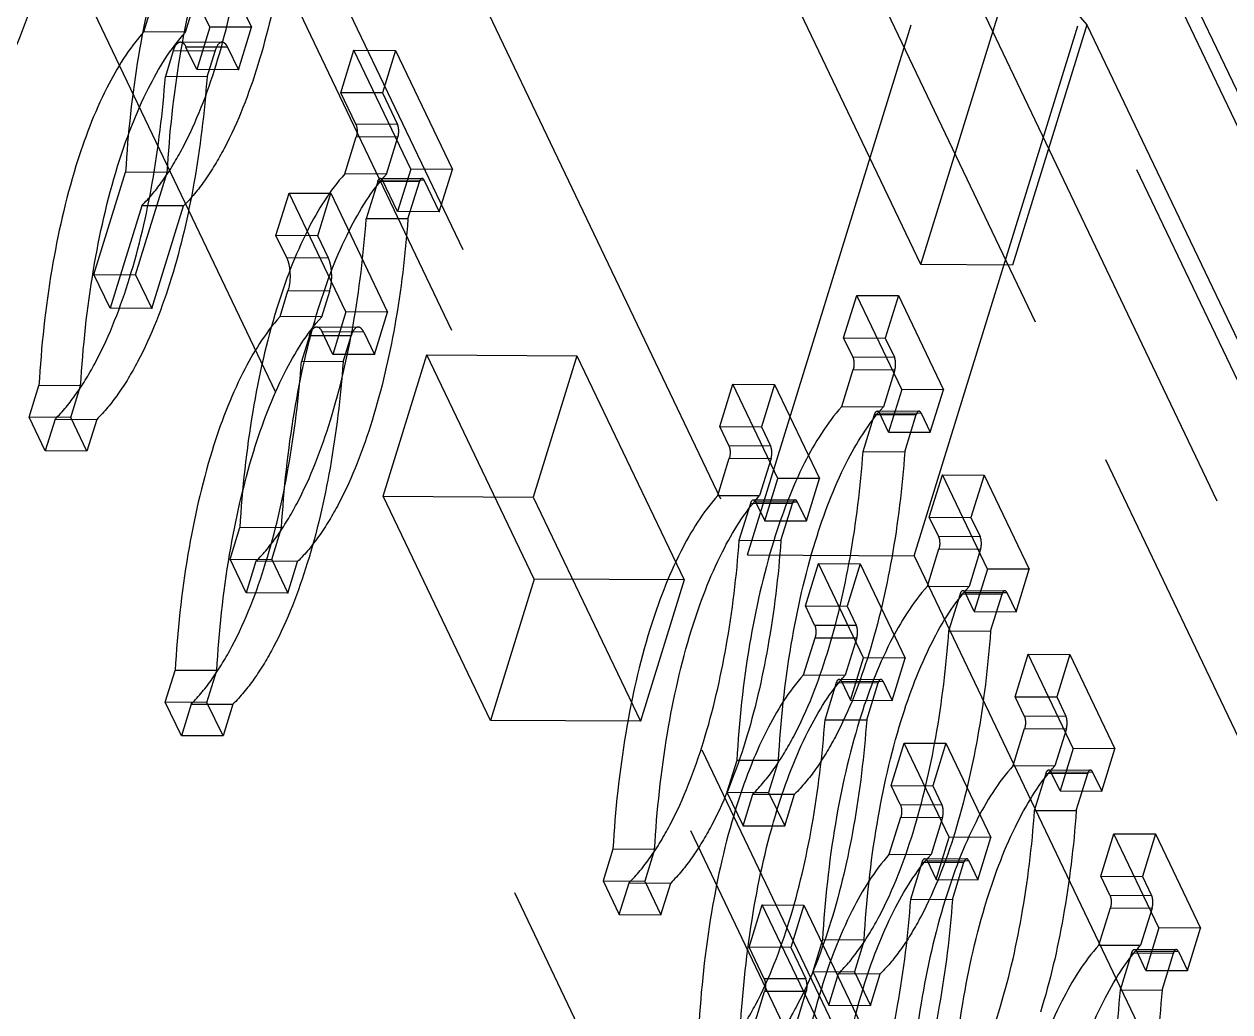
# Model space of a CAD drawing. Header units: millimetres. Extents: x 753 to 1632, y 352 to 973.
# Drawn here: x 1212.31 to 1218.99, y 800.68 to 806.15 of the extents above; entities that cross this region are included whole.
import ezdxf

# ---------------------------------------------------------------- set-up
doc = ezdxf.new("R2010")
doc.units = ezdxf.units.MM
doc.header["$LTSCALE"] = 30.734
doc.linetypes.add('HIDDEN', pattern=[0.2, 0.1, -0.1])
doc.layers.add('DEFAULT_2', color=8, linetype='HIDDEN')

msp = doc.modelspace()

# ---------------------------------------------------------------- linework, layer by layer
at = {"layer": 'DEFAULT_2', "color": 8, "linetype": 'HIDDEN'}
for p, q in [((1209.64409, 822.92325), (1220.09161, 801.04965)), ((1208.11587, 818.76908), (1218.86028, 796.27389)), ((1208.05251, 818.32318), (1218.3694, 796.72308)), ((1211.28681, 818.36782), (1221.28899, 797.4266)), ((1218.36924, 806.96987), (1221.12586, 801.19845)), ((1218.48467, 806.9197), (1221.24129, 801.14828)), ((1212.3757, 806.88515), (1217.92158, 795.27392)), ((1217.27679, 804.81989), (1216.30151, 806.86179)), ((1216.31545, 803.21121), (1217.45316, 806.89285)), ((1217.23917, 803.20572), (1218.37688, 806.88735)), ((1213.337, 806.13564), (1213.0223, 806.79452)), ((1213.25323, 806.79315), (1213.56793, 806.13427)), ((1219.79848, 802.57078), (1217.95777, 806.42461)), ((1217.95777, 806.42461), (1218.19635, 806.14852)), ((1214.84288, 806.29428), (1216.31545, 803.21121)), ((1212.97199, 806.10956), (1213.01618, 806.25257)), ((1213.20292, 806.10819), (1213.24711, 806.2512)), ((1217.27679, 804.81989), (1217.72461, 806.26904)), ((1213.20292, 806.10819), (1212.97199, 806.10956)), ((1213.337, 806.13564), (1213.26438, 805.90065)), ((1213.56793, 806.13427), (1213.337, 806.13564)), ((1213.49531, 805.89927), (1213.56793, 806.13427)), ((1218.19635, 806.14852), (1217.78484, 804.81686)), ((1218.19635, 806.14852), (1220.03706, 802.29469)), ((1213.17431, 806.05313), (1213.40524, 806.05175)), ((1213.13494, 806.00394), (1213.09075, 805.86093)), ((1213.36587, 806.00256), (1213.13494, 806.00394)), ((1213.26438, 805.90065), (1213.205, 806.02496)), ((1213.43593, 806.02359), (1213.205, 806.02496)), ((1213.32168, 805.85955), (1213.36587, 806.00256)), ((1213.43593, 806.02359), (1213.49531, 805.89927)), ((1214.06274, 805.77193), (1214.13536, 806.00693)), ((1214.45006, 805.34805), (1214.13536, 806.00693)), ((1214.13536, 806.00693), (1214.36629, 806.00556)), ((1214.36629, 806.00556), (1214.29367, 805.77056)), ((1214.36629, 806.00556), (1214.68099, 805.34668)), ((1213.49531, 805.89927), (1213.26438, 805.90065)), ((1213.32168, 805.85955), (1213.09075, 805.86093)), ((1214.14586, 805.59789), (1214.06274, 805.77193)), ((1214.29367, 805.77056), (1214.06274, 805.77193)), ((1214.29367, 805.77056), (1214.37679, 805.59652)), ((1214.37679, 805.59652), (1214.14586, 805.59789)), ((1214.08505, 805.32197), (1214.14861, 805.52764)), ((1214.37954, 805.52627), (1214.14861, 805.52764)), ((1214.31598, 805.3206), (1214.37954, 805.52627)), ((1212.69526, 804.76458), (1212.87058, 805.33191)), ((1213.10151, 805.33054), (1212.87058, 805.33191)), ((1212.92619, 804.7632), (1213.10151, 805.33054)), ((1214.31598, 805.3206), (1214.08505, 805.32197)), ((1214.2825, 805.29793), (1214.51343, 805.29656)), ((1214.45006, 805.34805), (1214.37744, 805.11305)), ((1214.68099, 805.34668), (1214.45006, 805.34805)), ((1214.60837, 805.11168), (1214.68099, 805.34668)), ((1214.26736, 805.27901), (1214.2038, 805.07333)), ((1214.49829, 805.27764), (1214.26736, 805.27901)), ((1214.37744, 805.11305), (1214.29431, 805.2871)), ((1214.52524, 805.28572), (1214.29431, 805.2871)), ((1214.43473, 805.07196), (1214.49829, 805.27764)), ((1214.52524, 805.28572), (1214.60837, 805.11168)), ((1213.70378, 804.9807), (1213.7764, 805.2157)), ((1214.0911, 804.55682), (1213.7764, 805.2157)), ((1213.7764, 805.2157), (1214.00733, 805.21432)), ((1213.93471, 804.97933), (1214.00733, 805.21432)), ((1214.00733, 805.21432), (1214.32203, 804.55544)), ((1212.95964, 805.14544), (1212.78432, 804.5781)), ((1213.19057, 805.14406), (1212.95964, 805.14544)), ((1213.01525, 804.57673), (1213.19057, 805.14406)), ((1214.60837, 805.11168), (1214.37744, 805.11305)), ((1214.43473, 805.07196), (1214.2038, 805.07333)), ((1213.76315, 804.85638), (1213.70378, 804.9807)), ((1213.93471, 804.97933), (1213.70378, 804.9807)), ((1213.99408, 804.85501), (1213.93471, 804.97933)), ((1213.99408, 804.85501), (1213.76315, 804.85638)), ((1212.78432, 804.5781), (1212.69526, 804.76458)), ((1212.69526, 804.76458), (1212.92619, 804.7632)), ((1212.92619, 804.7632), (1213.01525, 804.57673)), ((1217.78484, 804.81686), (1217.27679, 804.81989)), ((1219.62555, 800.96303), (1217.78484, 804.81686)), ((1213.72609, 804.53073), (1213.77028, 804.67374)), ((1214.00121, 804.67237), (1213.77028, 804.67374)), ((1213.95702, 804.52936), (1214.00121, 804.67237)), ((1216.84853, 804.41345), (1216.92115, 804.64845)), ((1217.17054, 804.12632), (1216.92115, 804.64845)), ((1216.92115, 804.64845), (1217.15208, 804.64708)), ((1217.15208, 804.64708), (1217.07946, 804.41208)), ((1217.15208, 804.64708), (1217.40147, 804.12495)), ((1213.01525, 804.57673), (1212.78432, 804.5781)), ((1214.0911, 804.55682), (1214.01848, 804.32182)), ((1214.32203, 804.55544), (1214.0911, 804.55682)), ((1214.24941, 804.32044), (1214.32203, 804.55544)), ((1213.95702, 804.52936), (1213.72609, 804.53073)), ((1213.88904, 804.42511), (1213.84484, 804.2821)), ((1214.11997, 804.42374), (1213.88904, 804.42511)), ((1213.9284, 804.4743), (1214.15934, 804.47293)), ((1214.01848, 804.32182), (1213.9591, 804.44614)), ((1214.19003, 804.44476), (1213.9591, 804.44614)), ((1214.07577, 804.28073), (1214.11997, 804.42374)), ((1214.19003, 804.44476), (1214.24941, 804.32044)), ((1216.899, 804.30778), (1216.84853, 804.41345)), ((1216.84853, 804.41345), (1217.07946, 804.41208)), ((1217.07946, 804.41208), (1217.12993, 804.30641)), ((1214.24941, 804.32044), (1214.01848, 804.32182)), ((1214.29775, 803.53598), (1214.53981, 804.31931)), ((1215.13359, 803.07614), (1214.53981, 804.31931)), ((1214.53981, 804.31931), (1215.37116, 804.31437)), ((1215.37116, 804.31437), (1215.12909, 803.53104)), ((1215.37116, 804.31437), (1215.96494, 803.07119)), ((1216.899, 804.30778), (1217.12993, 804.30641)), ((1214.07577, 804.28073), (1213.84484, 804.2821)), ((1216.83819, 804.03186), (1216.90175, 804.23754)), ((1216.90175, 804.23754), (1217.13268, 804.23616)), ((1217.13268, 804.23616), (1217.06912, 804.03049)), ((1216.16232, 803.92168), (1216.23494, 804.15668)), ((1216.48433, 803.63455), (1216.23494, 804.15668)), ((1216.23494, 804.15668), (1216.46587, 804.1553)), ((1216.46587, 804.1553), (1216.39325, 803.92031)), ((1216.46587, 804.1553), (1216.71526, 803.63317)), ((1212.3363, 803.97334), (1212.39058, 804.14902)), ((1212.62151, 804.14764), (1212.39058, 804.14902)), ((1212.56723, 803.97197), (1212.62151, 804.14764)), ((1217.17054, 804.12632), (1217.09792, 803.89132)), ((1217.40147, 804.12495), (1217.17054, 804.12632)), ((1217.32885, 803.88995), (1217.40147, 804.12495)), ((1216.83819, 804.03186), (1217.06912, 804.03049)), ((1212.42536, 803.78687), (1212.3363, 803.97334)), ((1212.56723, 803.97197), (1212.3363, 803.97334)), ((1212.47965, 803.96254), (1212.42536, 803.78687)), ((1212.47965, 803.96254), (1212.71058, 803.96117)), ((1212.65629, 803.78549), (1212.56723, 803.97197)), ((1212.71058, 803.96117), (1212.65629, 803.78549)), ((1216.95694, 803.78323), (1217.0205, 803.9889)), ((1217.0205, 803.9889), (1217.25143, 803.98753)), ((1217.03564, 804.00782), (1217.26657, 804.00645)), ((1217.04745, 803.99699), (1217.27838, 803.99562)), ((1217.09792, 803.89132), (1217.04745, 803.99699)), ((1217.18787, 803.78186), (1217.25143, 803.98753)), ((1217.27838, 803.99562), (1217.32885, 803.88995)), ((1216.21279, 803.81601), (1216.16232, 803.92168)), ((1216.16232, 803.92168), (1216.39325, 803.92031)), ((1216.39325, 803.92031), (1216.44372, 803.81464)), ((1217.09792, 803.89132), (1217.32885, 803.88995)), ((1212.65629, 803.78549), (1212.42536, 803.78687)), ((1216.21279, 803.81601), (1216.44372, 803.81464)), ((1216.95694, 803.78323), (1217.18787, 803.78186)), ((1216.15198, 803.54009), (1216.21553, 803.74576)), ((1216.21553, 803.74576), (1216.44647, 803.74439)), ((1216.44647, 803.74439), (1216.38291, 803.53872)), ((1216.41171, 803.39955), (1216.48433, 803.63455)), ((1216.71526, 803.63317), (1216.48433, 803.63455)), ((1216.64264, 803.39817), (1216.71526, 803.63317)), ((1217.32356, 803.41892), (1217.39617, 803.65391)), ((1217.39617, 803.65391), (1217.62711, 803.65254)), ((1217.64556, 803.13178), (1217.39617, 803.65391)), ((1217.62711, 803.65254), (1217.55449, 803.41754)), ((1217.62711, 803.65254), (1217.87649, 803.13041)), ((1214.89152, 802.29281), (1214.29775, 803.53598)), ((1214.29775, 803.53598), (1215.12909, 803.53104)), ((1215.12909, 803.53104), (1215.72287, 802.28787)), ((1216.15198, 803.54009), (1216.38291, 803.53872)), ((1216.27073, 803.29145), (1216.33429, 803.49713)), ((1216.33429, 803.49713), (1216.56522, 803.49576)), ((1216.34943, 803.51605), (1216.58036, 803.51468)), ((1216.36124, 803.50522), (1216.41171, 803.39955)), ((1216.36124, 803.50522), (1216.59217, 803.50384)), ((1216.50166, 803.29008), (1216.56522, 803.49576)), ((1216.59217, 803.50384), (1216.64264, 803.39817)), ((1213.44935, 803.18575), (1213.50364, 803.36142)), ((1213.73457, 803.36005), (1213.50364, 803.36142)), ((1213.68028, 803.18438), (1213.73457, 803.36005)), ((1216.41171, 803.39955), (1216.64264, 803.39817)), ((1217.32356, 803.41892), (1217.55449, 803.41754)), ((1217.37403, 803.31325), (1217.32356, 803.41892)), ((1217.55449, 803.41754), (1217.60496, 803.31187)), ((1216.27073, 803.29145), (1216.50166, 803.29008)), ((1217.37403, 803.31325), (1217.60496, 803.31187)), ((1217.31321, 803.03733), (1217.37677, 803.243)), ((1217.37677, 803.243), (1217.6077, 803.24163)), ((1217.6077, 803.24163), (1217.54414, 803.03595)), ((1213.53842, 802.99927), (1213.44935, 803.18575)), ((1213.44935, 803.18575), (1213.68028, 803.18438)), ((1213.59271, 803.17495), (1213.53842, 802.99927)), ((1213.82364, 803.17357), (1213.59271, 803.17495)), ((1213.68028, 803.18438), (1213.76935, 802.9979)), ((1213.76935, 802.9979), (1213.82364, 803.17357)), ((1216.31545, 803.21121), (1217.23917, 803.20572)), ((1216.63734, 802.92714), (1216.70996, 803.16214)), ((1216.95935, 802.64001), (1216.70996, 803.16214)), ((1216.70996, 803.16214), (1216.9409, 803.16077)), ((1216.9409, 803.16077), (1216.86828, 802.92577)), ((1216.9409, 803.16077), (1217.19028, 802.63863)), ((1217.23917, 803.20572), (1219.99578, 797.43429)), ((1217.64556, 803.13178), (1217.57294, 802.89678)), ((1217.87649, 803.13041), (1217.64556, 803.13178)), ((1217.80387, 802.89541), (1217.87649, 803.13041)), ((1215.13359, 803.07614), (1214.89152, 802.29281)), ((1215.96494, 803.07119), (1215.13359, 803.07614)), ((1215.96494, 803.07119), (1215.72287, 802.28787)), ((1217.31321, 803.03733), (1217.54414, 803.03595)), ((1213.76935, 802.9979), (1213.53842, 802.99927)), ((1217.43196, 802.78869), (1217.49552, 802.99437)), ((1217.49552, 802.99437), (1217.72645, 802.99299)), ((1217.51066, 803.01329), (1217.74159, 803.01191)), ((1217.52247, 803.00245), (1217.7534, 803.00108)), ((1217.57294, 802.89678), (1217.52247, 803.00245)), ((1217.66289, 802.78732), (1217.72645, 802.99299)), ((1217.7534, 803.00108), (1217.80387, 802.89541)), ((1216.68782, 802.82147), (1216.63734, 802.92714)), ((1216.63734, 802.92714), (1216.86828, 802.92577)), ((1216.86828, 802.92577), (1216.91875, 802.8201)), ((1217.57294, 802.89678), (1217.80387, 802.89541)), ((1216.68782, 802.82147), (1216.91875, 802.8201)), ((1217.43196, 802.78869), (1217.66289, 802.78732)), ((1216.627, 802.54555), (1216.69056, 802.75123)), ((1216.69056, 802.75123), (1216.92149, 802.74985)), ((1216.92149, 802.74985), (1216.85793, 802.54418)), ((1216.88673, 802.40501), (1216.95935, 802.64001)), ((1217.19028, 802.63863), (1216.95935, 802.64001)), ((1217.11766, 802.40364), (1217.19028, 802.63863)), ((1217.79858, 802.42438), (1217.8712, 802.65938)), ((1217.8712, 802.65938), (1218.10213, 802.658)), ((1218.12058, 802.13725), (1217.8712, 802.65938)), ((1218.10213, 802.658), (1218.02951, 802.42301)), ((1218.10213, 802.658), (1218.35151, 802.13587)), ((1213.09039, 802.39452), (1213.14468, 802.57019)), ((1213.37561, 802.56881), (1213.14468, 802.57019)), ((1213.32133, 802.39314), (1213.37561, 802.56881)), ((1216.627, 802.54555), (1216.85793, 802.54418)), ((1216.74575, 802.29692), (1216.80931, 802.50259)), ((1216.80931, 802.50259), (1217.04024, 802.50122)), ((1216.82445, 802.52151), (1217.05538, 802.52014)), ((1216.83626, 802.51068), (1216.88673, 802.40501)), ((1216.83626, 802.51068), (1217.06719, 802.50931)), ((1216.97668, 802.29554), (1217.04024, 802.50122)), ((1217.06719, 802.50931), (1217.11766, 802.40364)), ((1217.79858, 802.42438), (1218.02951, 802.42301)), ((1217.84905, 802.31871), (1217.79858, 802.42438)), ((1218.02951, 802.42301), (1218.07998, 802.31734)), ((1213.17946, 802.20804), (1213.09039, 802.39452)), ((1213.32133, 802.39314), (1213.09039, 802.39452)), ((1213.23375, 802.38371), (1213.17946, 802.20804)), ((1213.23375, 802.38371), (1213.46468, 802.38234)), ((1213.41039, 802.20667), (1213.32133, 802.39314)), ((1213.46468, 802.38234), (1213.41039, 802.20667)), ((1216.88673, 802.40501), (1217.11766, 802.40364)), ((1215.72287, 802.28787), (1214.89152, 802.29281)), ((1216.74575, 802.29692), (1216.97668, 802.29554)), ((1217.84905, 802.31871), (1218.07998, 802.31734)), ((1217.78823, 802.04279), (1217.85179, 802.24846)), ((1217.85179, 802.24846), (1218.08272, 802.24709)), ((1218.08272, 802.24709), (1218.01916, 802.04142)), ((1213.41039, 802.20667), (1213.17946, 802.20804)), ((1217.11237, 801.9326), (1217.18499, 802.1676)), ((1217.43437, 801.64547), (1217.18499, 802.1676)), ((1217.18499, 802.1676), (1217.41592, 802.16623)), ((1217.41592, 802.16623), (1217.3433, 801.93123)), ((1217.41592, 802.16623), (1217.6653, 801.6441)), ((1218.12058, 802.13725), (1218.04796, 801.90225)), ((1218.35151, 802.13587), (1218.12058, 802.13725)), ((1218.27889, 801.90087), (1218.35151, 802.13587)), ((1216.25678, 802.07132), (1216.20249, 801.89564)), ((1216.48771, 802.06994), (1216.25678, 802.07132)), ((1216.48771, 802.06994), (1216.43342, 801.89427)), ((1217.78823, 802.04279), (1218.01916, 802.04142)), ((1217.98569, 802.01875), (1218.21662, 802.01738)), ((1217.90699, 801.79415), (1217.97055, 801.99983)), ((1217.97055, 801.99983), (1218.20148, 801.99846)), ((1217.99749, 802.00792), (1218.22842, 802.00654)), ((1218.04796, 801.90225), (1217.99749, 802.00792)), ((1218.13792, 801.79278), (1218.20148, 801.99846)), ((1218.22842, 802.00654), (1218.27889, 801.90087)), ((1216.20249, 801.89564), (1216.29156, 801.70917)), ((1216.20249, 801.89564), (1216.43342, 801.89427)), ((1216.29156, 801.70917), (1216.34585, 801.88484)), ((1216.34585, 801.88484), (1216.57678, 801.88347)), ((1216.43342, 801.89427), (1216.52249, 801.7078)), ((1216.52249, 801.7078), (1216.57678, 801.88347)), ((1217.16284, 801.82694), (1217.11237, 801.9326)), ((1217.11237, 801.9326), (1217.3433, 801.93123)), ((1217.3433, 801.93123), (1217.39377, 801.82556)), ((1218.04796, 801.90225), (1218.27889, 801.90087)), ((1217.16284, 801.82694), (1217.39377, 801.82556)), ((1217.10202, 801.55101), (1217.16558, 801.75669)), ((1217.16558, 801.75669), (1217.39651, 801.75532)), ((1217.39651, 801.75532), (1217.33295, 801.54964)), ((1217.90699, 801.79415), (1218.13792, 801.79278)), ((1216.29156, 801.70917), (1216.52249, 801.7078)), ((1217.36175, 801.41047), (1217.43437, 801.64547)), ((1217.6653, 801.6441), (1217.43437, 801.64547)), ((1217.59268, 801.4091), (1217.6653, 801.6441)), ((1218.2736, 801.42984), (1218.34622, 801.66484)), ((1218.34622, 801.66484), (1218.57715, 801.66347)), ((1218.59561, 801.14271), (1218.34622, 801.66484)), ((1218.57715, 801.66347), (1218.50453, 801.42847)), ((1218.57715, 801.66347), (1218.82654, 801.14133)), ((1215.57057, 801.57954), (1215.51628, 801.40387)), ((1215.8015, 801.57817), (1215.57057, 801.57954)), ((1215.8015, 801.57817), (1215.74721, 801.4025)), ((1217.10202, 801.55101), (1217.33295, 801.54964)), ((1217.22078, 801.30238), (1217.28433, 801.50806)), ((1217.28433, 801.50806), (1217.51527, 801.50668)), ((1217.29948, 801.52698), (1217.53041, 801.5256)), ((1217.31128, 801.51614), (1217.36175, 801.41047)), ((1217.31128, 801.51614), (1217.54221, 801.51477)), ((1217.45171, 801.30101), (1217.51527, 801.50668)), ((1217.54221, 801.51477), (1217.59268, 801.4091)), ((1218.2736, 801.42984), (1218.50453, 801.42847)), ((1218.32407, 801.32417), (1218.2736, 801.42984)), ((1218.50453, 801.42847), (1218.555, 801.3228)), ((1215.51628, 801.40387), (1215.60535, 801.21739)), ((1215.51628, 801.40387), (1215.74721, 801.4025)), ((1215.60535, 801.21739), (1215.65964, 801.39307)), ((1215.65964, 801.39307), (1215.89057, 801.39169)), ((1215.74721, 801.4025), (1215.83628, 801.21602)), ((1215.83628, 801.21602), (1215.89057, 801.39169)), ((1217.36175, 801.41047), (1217.59268, 801.4091)), ((1217.22078, 801.30238), (1217.45171, 801.30101)), ((1218.32407, 801.32417), (1218.555, 801.3228)), ((1215.60535, 801.21739), (1215.83628, 801.21602)), ((1216.32503, 801.03545), (1216.39765, 801.27045)), ((1216.71235, 800.61157), (1216.39765, 801.27045)), ((1216.39765, 801.27045), (1216.62858, 801.26907)), ((1216.62858, 801.26907), (1216.55596, 801.03408)), ((1216.62858, 801.26907), (1216.94328, 800.61019)), ((1218.26325, 801.04825), (1218.32681, 801.25393)), ((1218.32681, 801.25393), (1218.55774, 801.25255)), ((1218.55774, 801.25255), (1218.49418, 801.04688)), ((1218.59561, 801.14271), (1218.52299, 800.90771)), ((1218.82654, 801.14133), (1218.59561, 801.14271)), ((1218.75392, 800.90634), (1218.82654, 801.14133)), ((1216.40816, 800.86141), (1216.32503, 801.03545)), ((1216.55596, 801.03408), (1216.32503, 801.03545)), ((1216.55596, 801.03408), (1216.63909, 800.86003)), ((1216.7318, 801.07678), (1216.67752, 800.90111)), ((1216.96273, 801.07541), (1216.7318, 801.07678)), ((1216.96273, 801.07541), (1216.90845, 800.89973)), ((1218.26325, 801.04825), (1218.49418, 801.04688)), ((1218.46071, 801.02421), (1218.69164, 801.02284)), ((1218.38201, 800.79962), (1218.44557, 801.00529)), ((1218.44557, 801.00529), (1218.6765, 801.00392)), ((1218.47252, 801.01338), (1218.70345, 801.01201)), ((1218.52299, 800.90771), (1218.47252, 801.01338)), ((1218.61294, 800.79824), (1218.6765, 801.00392)), ((1218.70345, 801.01201), (1218.75392, 800.90634)), ((1216.67752, 800.90111), (1216.76658, 800.71463)), ((1216.67752, 800.90111), (1216.90845, 800.89973)), ((1216.76658, 800.71463), (1216.82087, 800.8903)), ((1216.82087, 800.8903), (1217.0518, 800.88893)), ((1216.90845, 800.89973), (1216.99751, 800.71326)), ((1216.99751, 800.71326), (1217.0518, 800.88893)), ((1218.52299, 800.90771), (1218.75392, 800.90634)), ((1216.63909, 800.86003), (1216.40816, 800.86141)), ((1216.34734, 800.58549), (1216.4109, 800.79116)), ((1216.64183, 800.78979), (1216.4109, 800.79116)), ((1216.57827, 800.58411), (1216.64183, 800.78979)), ((1218.38201, 800.79962), (1218.61294, 800.79824)), ((1216.76658, 800.71463), (1216.99751, 800.71326))]:
    msp.add_line(p, q, dxfattribs=at)
for points, start_tangent, end_tangent in [([(1213.37237, 805.9272), (1213.49799, 806.45423), (1213.57074, 807.04383)], (0.2952474, 0.9554208), (0.072938, 0.9973365)), ([(1213.80167, 807.04245), (1213.72892, 806.45285), (1213.6033, 805.92583)], (-0.072938, -0.9973365), (-0.2952474, -0.9554208)), ([(1213.07548, 806.54879), (1212.94181, 805.97529), (1212.87058, 805.33191)], (-0.2952474, -0.9554208), (-0.0571063, -0.9983681)), ([(1213.10151, 805.33054), (1213.17274, 805.97392), (1213.30641, 806.54741)], (0.0571063, 0.9983681), (0.2952474, 0.9554208)), ([(1212.36921, 806.32176), (1212.18265, 805.85901), (1212.07354, 805.67984), (1211.95648, 805.53999)], (-0.2952474, -0.9554208), (-0.7102672, -0.7039322)), ([(1212.97199, 806.10956), (1212.76633, 805.79824), (1212.59549, 805.36589)], (-0.6682876, -0.743903), (-0.2952474, -0.9554208)), ([(1212.82642, 805.36452), (1212.99726, 805.79687), (1213.20292, 806.10819)], (0.2952474, 0.9554208), (0.6682876, 0.743903)), ([(1213.13494, 806.00394), (1213.1525, 806.04023), (1213.17426, 806.05312)], (0.2952474, 0.9554208), (0.9999929, -0.0037735)), ([(1213.17426, 806.05312), (1213.18254, 806.05128), (1213.205, 806.02496)], (0.9999929, -0.0037735), (0.4309932, -0.9023552)), ([(1213.40519, 806.05175), (1213.38343, 806.03886), (1213.36587, 806.00256)], (-0.9999929, 0.0037735), (-0.2952474, -0.9554208)), ([(1213.43593, 806.02359), (1213.42908, 806.03559), (1213.40519, 806.05175)], (-0.4309932, 0.9023552), (-0.9999929, 0.0037735)), ([(1212.95964, 805.14544), (1213.0767, 805.28529), (1213.18581, 805.46445), (1213.37237, 805.9272)], (0.7102672, 0.7039322), (0.2952474, 0.9554208)), ([(1213.6033, 805.92583), (1213.41674, 805.46308), (1213.30763, 805.28391), (1213.19057, 805.14406)], (-0.2952474, -0.9554208), (-0.7102672, -0.7039322)), ([(1212.89237, 804.7443), (1213.018, 805.27133), (1213.09075, 805.86093)], (0.2952474, 0.9554208), (0.072938, 0.9973365)), ([(1213.32168, 805.85955), (1213.24893, 805.26996), (1213.1233, 804.74293)], (-0.072938, -0.9973365), (-0.2952474, -0.9554208)), ([(1214.14586, 805.59789), (1214.15282, 805.56444), (1214.14861, 805.52764)], (0.4309932, -0.9023552), (-0.2952474, -0.9554208)), ([(1214.37954, 805.52627), (1214.38375, 805.56307), (1214.37679, 805.59652)], (0.2952474, 0.9554208), (-0.4309932, 0.9023552)), ([(1212.59549, 805.36589), (1212.46182, 804.79239), (1212.39058, 804.14902)], (-0.2952474, -0.9554208), (-0.0571063, -0.9983681)), ([(1212.62151, 804.14764), (1212.69275, 804.79102), (1212.82642, 805.36452)], (0.0571063, 0.9983681), (0.2952474, 0.9554208)), ([(1214.08505, 805.32197), (1213.87939, 805.01065), (1213.70854, 804.5783)], (-0.6682876, -0.743903), (-0.2952474, -0.9554208)), ([(1213.93947, 804.57692), (1214.11032, 805.00927), (1214.31598, 805.3206)], (0.2952474, 0.9554208), (0.6682876, 0.743903)), ([(1214.26736, 805.27901), (1214.27044, 805.28695), (1214.28254, 805.29793)], (0.2952474, 0.9554208), (0.9999345, -0.0114455)), ([(1214.28254, 805.29793), (1214.28571, 805.2972), (1214.29431, 805.2871)], (0.9999345, -0.0114455), (0.4309932, -0.9023552)), ([(1214.51347, 805.29656), (1214.50917, 805.29534), (1214.49829, 805.27764)], (-0.9999341, 0.0114774), (-0.2952474, -0.9554208)), ([(1214.52524, 805.28572), (1214.52262, 805.2903), (1214.51347, 805.29656)], (-0.4309932, 0.9023552), (-0.9999341, 0.0114774)), ([(1214.00543, 803.95671), (1214.13106, 804.48374), (1214.2038, 805.07333)], (0.2952474, 0.9554208), (0.072938, 0.9973365)), ([(1214.43473, 805.07196), (1214.36199, 804.48236), (1214.23636, 803.95534)], (-0.072938, -0.9973365), (-0.2952474, -0.9554208)), ([(1213.76315, 804.85638), (1213.77553, 804.8177), (1213.78123, 804.76942), (1213.77028, 804.67374)], (0.4309932, -0.9023552), (-0.2952474, -0.9554208)), ([(1214.00121, 804.67237), (1214.01216, 804.76804), (1214.00646, 804.81633), (1213.99408, 804.85501)], (0.2952474, 0.9554208), (-0.4309932, 0.9023552)), ([(1212.47965, 803.96254), (1212.59671, 804.10239), (1212.70581, 804.28155), (1212.89237, 804.7443)], (0.7102672, 0.7039322), (0.2952474, 0.9554208)), ([(1213.1233, 804.74293), (1212.93674, 804.28018), (1212.82764, 804.10102), (1212.71058, 803.96117)], (-0.2952474, -0.9554208), (-0.7102672, -0.7039322)), ([(1213.70854, 804.5783), (1213.57488, 804.0048), (1213.50364, 803.36142)], (-0.2952474, -0.9554208), (-0.0571063, -0.9983681)), ([(1213.73457, 803.36005), (1213.80581, 804.00343), (1213.93947, 804.57692)], (0.0571063, 0.9983681), (0.2952474, 0.9554208)), ([(1213.72609, 804.53073), (1213.52043, 804.21941), (1213.34958, 803.78706)], (-0.6682876, -0.743903), (-0.2952474, -0.9554208)), ([(1213.58051, 803.78569), (1213.75136, 804.21804), (1213.95702, 804.52936)], (0.2952474, 0.9554208), (0.6682876, 0.743903)), ([(1213.88904, 804.42511), (1213.9066, 804.4614), (1213.92836, 804.47429)], (0.2952474, 0.9554208), (0.9999929, -0.0037735)), ([(1213.92836, 804.47429), (1213.93664, 804.47246), (1213.9591, 804.44614)], (0.9999929, -0.0037735), (0.4309932, -0.9023552)), ([(1214.15929, 804.47292), (1214.13753, 804.46003), (1214.11997, 804.42374)], (-0.9999929, 0.0037735), (-0.2952474, -0.9554208)), ([(1214.19003, 804.44476), (1214.18318, 804.45676), (1214.15929, 804.47292)], (-0.4309932, 0.9023552), (-0.9999929, 0.0037735)), ([(1216.899, 804.30778), (1216.90596, 804.27434), (1216.90175, 804.23754)], (0.4309932, -0.9023552), (-0.2952474, -0.9554208)), ([(1217.13268, 804.23616), (1217.13689, 804.27296), (1217.12993, 804.30641)], (0.2952474, 0.9554208), (-0.4309932, 0.9023552)), ([(1213.64647, 803.16548), (1213.7721, 803.6925), (1213.84484, 804.2821)], (0.2952474, 0.9554208), (0.072938, 0.9973365)), ([(1214.07577, 804.28073), (1214.00303, 803.69113), (1213.8774, 803.1641)], (-0.072938, -0.9973365), (-0.2952474, -0.9554208)), ([(1216.83819, 804.03186), (1216.63253, 803.72054), (1216.46168, 803.28819)], (-0.6682876, -0.743903), (-0.2952474, -0.9554208)), ([(1216.69261, 803.28682), (1216.86346, 803.71917), (1217.06912, 804.03049)], (0.2952474, 0.9554208), (0.6682876, 0.743903)), ([(1213.59271, 803.17495), (1213.70977, 803.3148), (1213.81887, 803.49396), (1214.00543, 803.95671)], (0.7102672, 0.7039322), (0.2952474, 0.9554208)), ([(1214.23636, 803.95534), (1214.0498, 803.49259), (1213.9407, 803.31342), (1213.82364, 803.17357)], (-0.2952474, -0.9554208), (-0.7102672, -0.7039322)), ([(1217.0205, 803.9889), (1217.02358, 803.99684), (1217.03568, 804.00783)], (0.2952474, 0.9554208), (0.9999345, -0.0114455)), ([(1217.03568, 804.00783), (1217.03885, 804.00709), (1217.04745, 803.99699)], (0.9999345, -0.0114455), (0.4309932, -0.9023552)), ([(1217.26661, 804.00645), (1217.26231, 804.00523), (1217.25143, 803.98753)], (-0.9999341, 0.0114774), (-0.2952474, -0.9554208)), ([(1217.27838, 803.99562), (1217.27576, 804.00019), (1217.26661, 804.00645)], (-0.4309932, 0.9023552), (-0.9999341, 0.0114774)), ([(1213.34958, 803.78706), (1213.21592, 803.21357), (1213.14468, 802.57019)], (-0.2952474, -0.9554208), (-0.0571063, -0.9983681)), ([(1213.37561, 802.56881), (1213.44685, 803.21219), (1213.58051, 803.78569)], (0.0571063, 0.9983681), (0.2952474, 0.9554208)), ([(1216.21279, 803.81601), (1216.21975, 803.78256), (1216.21553, 803.74576)], (0.4309932, -0.9023552), (-0.2952474, -0.9554208)), ([(1216.44647, 803.74439), (1216.45068, 803.78119), (1216.44372, 803.81464)], (0.2952474, 0.9554208), (-0.4309932, 0.9023552)), ([(1216.75857, 802.6666), (1216.8842, 803.19363), (1216.95694, 803.78323)], (0.2952474, 0.9554208), (0.072938, 0.9973365)), ([(1217.18787, 803.78186), (1217.11513, 803.19226), (1216.9895, 802.66523)], (-0.072938, -0.9973365), (-0.2952474, -0.9554208)), ([(1216.15198, 803.54009), (1215.94632, 803.22877), (1215.77547, 802.79642)], (-0.6682876, -0.743903), (-0.2952474, -0.9554208)), ([(1216.0064, 802.79504), (1216.17725, 803.22739), (1216.38291, 803.53872)], (0.2952474, 0.9554208), (0.6682876, 0.743903)), ([(1216.33429, 803.49713), (1216.33737, 803.50507), (1216.34947, 803.51605)], (0.2952474, 0.9554208), (0.9999345, -0.0114455)), ([(1216.34947, 803.51605), (1216.35264, 803.51532), (1216.36124, 803.50522)], (0.9999345, -0.0114455), (0.4309932, -0.9023552)), ([(1216.5804, 803.51468), (1216.5761, 803.51346), (1216.56522, 803.49576)], (-0.9999341, 0.0114774), (-0.2952474, -0.9554208)), ([(1216.59217, 803.50384), (1216.58955, 803.50842), (1216.5804, 803.51468)], (-0.4309932, 0.9023552), (-0.9999341, 0.0114774)), ([(1216.07236, 802.17483), (1216.19799, 802.70186), (1216.27073, 803.29145)], (0.2952474, 0.9554208), (0.072938, 0.9973365)), ([(1216.46168, 803.28819), (1216.32802, 802.71469), (1216.25678, 802.07132)], (-0.2952474, -0.9554208), (-0.0571063, -0.9983681)), ([(1216.50166, 803.29008), (1216.42892, 802.70048), (1216.30329, 802.17346)], (-0.072938, -0.9973365), (-0.2952474, -0.9554208)), ([(1216.48771, 802.06994), (1216.55895, 802.71332), (1216.69261, 803.28682)], (0.0571063, 0.9983681), (0.2952474, 0.9554208)), ([(1217.37403, 803.31325), (1217.38098, 803.2798), (1217.37677, 803.243)], (0.4309932, -0.9023552), (-0.2952474, -0.9554208)), ([(1217.6077, 803.24163), (1217.61191, 803.27843), (1217.60496, 803.31187)], (0.2952474, 0.9554208), (-0.4309932, 0.9023552)), ([(1213.23375, 802.38371), (1213.35081, 802.52356), (1213.45991, 802.70273), (1213.64647, 803.16548)], (0.7102672, 0.7039322), (0.2952474, 0.9554208)), ([(1213.8774, 803.1641), (1213.69084, 802.70135), (1213.58174, 802.52219), (1213.46468, 802.38234)], (-0.2952474, -0.9554208), (-0.7102672, -0.7039322)), ([(1217.31321, 803.03733), (1217.10755, 802.726), (1216.9367, 802.29365)], (-0.6682876, -0.743903), (-0.2952474, -0.9554208)), ([(1217.16763, 802.29228), (1217.33848, 802.72463), (1217.54414, 803.03595)], (0.2952474, 0.9554208), (0.6682876, 0.743903)), ([(1217.49552, 802.99437), (1217.49861, 803.00231), (1217.5107, 803.01329)], (0.2952474, 0.9554208), (0.9999345, -0.0114455)), ([(1217.5107, 803.01329), (1217.51387, 803.01255), (1217.52247, 803.00245)], (0.9999345, -0.0114455), (0.4309932, -0.9023552)), ([(1217.74163, 803.01192), (1217.73733, 803.01069), (1217.72645, 802.99299)], (-0.9999341, 0.0114774), (-0.2952474, -0.9554208)), ([(1217.7534, 803.00108), (1217.75078, 803.00565), (1217.74163, 803.01192)], (-0.4309932, 0.9023552), (-0.9999341, 0.0114774)), ([(1216.68782, 802.82147), (1216.69477, 802.78803), (1216.69056, 802.75123)], (0.4309932, -0.9023552), (-0.2952474, -0.9554208)), ([(1216.92149, 802.74985), (1216.9257, 802.78665), (1216.91875, 802.8201)], (0.2952474, 0.9554208), (-0.4309932, 0.9023552)), ([(1215.77547, 802.79642), (1215.64181, 802.22292), (1215.57057, 801.57954)], (-0.2952474, -0.9554208), (-0.0571063, -0.9983681)), ([(1215.8015, 801.57817), (1215.87274, 802.22155), (1216.0064, 802.79504)], (0.0571063, 0.9983681), (0.2952474, 0.9554208)), ([(1217.23359, 801.67207), (1217.35922, 802.19909), (1217.43196, 802.78869)], (0.2952474, 0.9554208), (0.072938, 0.9973365)), ([(1217.66289, 802.78732), (1217.59015, 802.19772), (1217.46452, 801.67069)], (-0.072938, -0.9973365), (-0.2952474, -0.9554208)), ([(1216.34585, 801.88484), (1216.46291, 802.02469), (1216.57201, 802.20385), (1216.75857, 802.6666)], (0.7102672, 0.7039322), (0.2952474, 0.9554208)), ([(1216.9895, 802.66523), (1216.80294, 802.20248), (1216.69384, 802.02332), (1216.57678, 801.88347)], (-0.2952474, -0.9554208), (-0.7102672, -0.7039322)), ([(1216.627, 802.54555), (1216.42134, 802.23423), (1216.25049, 801.80188)], (-0.6682876, -0.743903), (-0.2952474, -0.9554208)), ([(1216.48142, 801.80051), (1216.65227, 802.23286), (1216.85793, 802.54418)], (0.2952474, 0.9554208), (0.6682876, 0.743903)), ([(1216.80931, 802.50259), (1216.81239, 802.51053), (1216.82449, 802.52152)], (0.2952474, 0.9554208), (0.9999345, -0.0114455)), ([(1216.82449, 802.52152), (1216.82766, 802.52078), (1216.83626, 802.51068)], (0.9999345, -0.0114455), (0.4309932, -0.9023552)), ([(1217.05542, 802.52014), (1217.05112, 802.51892), (1217.04024, 802.50122)], (-0.9999341, 0.0114774), (-0.2952474, -0.9554208)), ([(1217.06719, 802.50931), (1217.06457, 802.51388), (1217.05542, 802.52014)], (-0.4309932, 0.9023552), (-0.9999341, 0.0114774)), ([(1216.54738, 801.18029), (1216.67301, 801.70732), (1216.74575, 802.29692)], (0.2952474, 0.9554208), (0.072938, 0.9973365)), ([(1216.9367, 802.29365), (1216.80304, 801.72016), (1216.7318, 801.07678)], (-0.2952474, -0.9554208), (-0.0571063, -0.9983681)), ([(1216.97668, 802.29554), (1216.90394, 801.70595), (1216.77831, 801.17892)], (-0.072938, -0.9973365), (-0.2952474, -0.9554208)), ([(1216.96273, 801.07541), (1217.03397, 801.71878), (1217.16763, 802.29228)], (0.0571063, 0.9983681), (0.2952474, 0.9554208)), ([(1217.84905, 802.31871), (1217.856, 802.28526), (1217.85179, 802.24846)], (0.4309932, -0.9023552), (-0.2952474, -0.9554208)), ([(1218.08272, 802.24709), (1218.08693, 802.28389), (1218.07998, 802.31734)], (0.2952474, 0.9554208), (-0.4309932, 0.9023552)), ([(1215.65964, 801.39307), (1215.7767, 801.53292), (1215.8858, 801.71208), (1216.07236, 802.17483)], (0.7102672, 0.7039322), (0.2952474, 0.9554208)), ([(1216.30329, 802.17346), (1216.11673, 801.71071), (1216.00763, 801.53154), (1215.89057, 801.39169)], (-0.2952474, -0.9554208), (-0.7102672, -0.7039322)), ([(1217.78823, 802.04279), (1217.58257, 801.73147), (1217.41173, 801.29912)], (-0.6682876, -0.743903), (-0.2952474, -0.9554208)), ([(1217.64266, 801.29774), (1217.8135, 801.73009), (1218.01916, 802.04142)], (0.2952474, 0.9554208), (0.6682876, 0.743903)), ([(1217.97055, 801.99983), (1217.97363, 802.00777), (1217.98572, 802.01875)], (0.2952474, 0.9554208), (0.9999345, -0.0114455)), ([(1217.98572, 802.01875), (1217.9889, 802.01802), (1217.99749, 802.00792)], (0.9999345, -0.0114455), (0.4309932, -0.9023552)), ([(1218.21665, 802.01738), (1218.21236, 802.01616), (1218.20148, 801.99846)], (-0.9999341, 0.0114774), (-0.2952474, -0.9554208)), ([(1218.22842, 802.00654), (1218.22581, 802.01112), (1218.21665, 802.01738)], (-0.4309932, 0.9023552), (-0.9999341, 0.0114774)), ([(1217.16284, 801.82694), (1217.16979, 801.79349), (1217.16558, 801.75669)], (0.4309932, -0.9023552), (-0.2952474, -0.9554208)), ([(1217.39651, 801.75532), (1217.40072, 801.79211), (1217.39377, 801.82556)], (0.2952474, 0.9554208), (-0.4309932, 0.9023552)), ([(1216.25049, 801.80188), (1216.11683, 801.22838), (1216.04559, 800.58501)], (-0.2952474, -0.9554208), (-0.0571063, -0.9983681)), ([(1216.27652, 800.58363), (1216.34776, 801.22701), (1216.48142, 801.80051)], (0.0571063, 0.9983681), (0.2952474, 0.9554208)), ([(1217.70862, 800.67753), (1217.83424, 801.20456), (1217.90699, 801.79415)], (0.2952474, 0.9554208), (0.072938, 0.9973365)), ([(1218.13792, 801.79278), (1218.06517, 801.20318), (1217.93955, 800.67616)], (-0.072938, -0.9973365), (-0.2952474, -0.9554208)), ([(1216.82087, 800.8903), (1216.93793, 801.03015), (1217.04703, 801.20932), (1217.23359, 801.67207)], (0.7102672, 0.7039322), (0.2952474, 0.9554208)), ([(1217.46452, 801.67069), (1217.27796, 801.20794), (1217.16886, 801.02878), (1217.0518, 800.88893)], (-0.2952474, -0.9554208), (-0.7102672, -0.7039322)), ([(1217.10202, 801.55101), (1216.89636, 801.23969), (1216.72552, 800.80734)], (-0.6682876, -0.743903), (-0.2952474, -0.9554208)), ([(1216.95645, 800.80597), (1217.12729, 801.23832), (1217.33295, 801.54964)], (0.2952474, 0.9554208), (0.6682876, 0.743903)), ([(1217.28433, 801.50806), (1217.28742, 801.516), (1217.29951, 801.52698)], (0.2952474, 0.9554208), (0.9999345, -0.0114455)), ([(1217.29951, 801.52698), (1217.30269, 801.52624), (1217.31128, 801.51614)], (0.9999345, -0.0114455), (0.4309932, -0.9023552)), ([(1217.53044, 801.52561), (1217.52615, 801.52438), (1217.51527, 801.50668)], (-0.9999341, 0.0114774), (-0.2952474, -0.9554208)), ([(1217.54221, 801.51477), (1217.5396, 801.51934), (1217.53044, 801.52561)], (-0.4309932, 0.9023552), (-0.9999341, 0.0114774)), ([(1217.02241, 800.18576), (1217.14803, 800.71278), (1217.22078, 801.30238)], (0.2952474, 0.9554208), (0.072938, 0.9973365)), ([(1217.41173, 801.29912), (1217.27806, 800.72562), (1217.20683, 800.08224)], (-0.2952474, -0.9554208), (-0.0571063, -0.9983681)), ([(1217.45171, 801.30101), (1217.37896, 800.71141), (1217.25334, 800.18438)], (-0.072938, -0.9973365), (-0.2952474, -0.9554208)), ([(1217.43776, 800.08087), (1217.50899, 800.72425), (1217.64266, 801.29774)], (0.0571063, 0.9983681), (0.2952474, 0.9554208)), ([(1218.32407, 801.32417), (1218.33102, 801.29073), (1218.32681, 801.25393)], (0.4309932, -0.9023552), (-0.2952474, -0.9554208)), ([(1218.55774, 801.25255), (1218.56195, 801.28935), (1218.555, 801.3228)], (0.2952474, 0.9554208), (-0.4309932, 0.9023552)), ([(1216.13466, 800.39853), (1216.25172, 800.53838), (1216.36082, 800.71754), (1216.54738, 801.18029)], (0.7102672, 0.7039322), (0.2952474, 0.9554208)), ([(1216.77831, 801.17892), (1216.59175, 800.71617), (1216.48265, 800.53701), (1216.36559, 800.39716)], (-0.2952474, -0.9554208), (-0.7102672, -0.7039322)), ([(1218.26325, 801.04825), (1218.05759, 800.73693), (1217.88675, 800.30458)], (-0.6682876, -0.743903), (-0.2952474, -0.9554208)), ([(1218.11768, 800.30321), (1218.28852, 800.73556), (1218.49418, 801.04688)], (0.2952474, 0.9554208), (0.6682876, 0.743903)), ([(1218.44557, 801.00529), (1218.44865, 801.01323), (1218.46075, 801.02422)], (0.2952474, 0.9554208), (0.9999345, -0.0114455)), ([(1218.46075, 801.02422), (1218.46392, 801.02348), (1218.47252, 801.01338)], (0.9999345, -0.0114455), (0.4309932, -0.9023552)), ([(1218.69168, 801.02284), (1218.68738, 801.02162), (1218.6765, 801.00392)], (-0.9999341, 0.0114774), (-0.2952474, -0.9554208)), ([(1218.70345, 801.01201), (1218.70083, 801.01658), (1218.69168, 801.02284)], (-0.4309932, 0.9023552), (-0.9999341, 0.0114774)), ([(1216.40816, 800.86141), (1216.41511, 800.82796), (1216.4109, 800.79116)], (0.4309932, -0.9023552), (-0.2952474, -0.9554208)), ([(1216.64183, 800.78979), (1216.64604, 800.82659), (1216.63909, 800.86003)], (0.2952474, 0.9554208), (-0.4309932, 0.9023552)), ([(1216.72552, 800.80734), (1216.59185, 800.23385), (1216.52062, 799.59047)], (-0.2952474, -0.9554208), (-0.0571063, -0.9983681)), ([(1216.75155, 799.5891), (1216.82278, 800.23247), (1216.95645, 800.80597)], (0.0571063, 0.9983681), (0.2952474, 0.9554208)), ([(1218.18364, 799.68299), (1218.30926, 800.21002), (1218.38201, 800.79962)], (0.2952474, 0.9554208), (0.072938, 0.9973365)), ([(1218.61294, 800.79824), (1218.54019, 800.20865), (1218.41457, 799.68162)], (-0.072938, -0.9973365), (-0.2952474, -0.9554208)), ([(1217.29589, 799.89577), (1217.41295, 800.03562), (1217.52206, 800.21478), (1217.70862, 800.67753)], (0.7102672, 0.7039322), (0.2952474, 0.9554208))]:
    msp.add_spline(points, degree=3, dxfattribs=dict(at, start_tangent=start_tangent, end_tangent=end_tangent))

doc.saveas('drawing.dxf')
